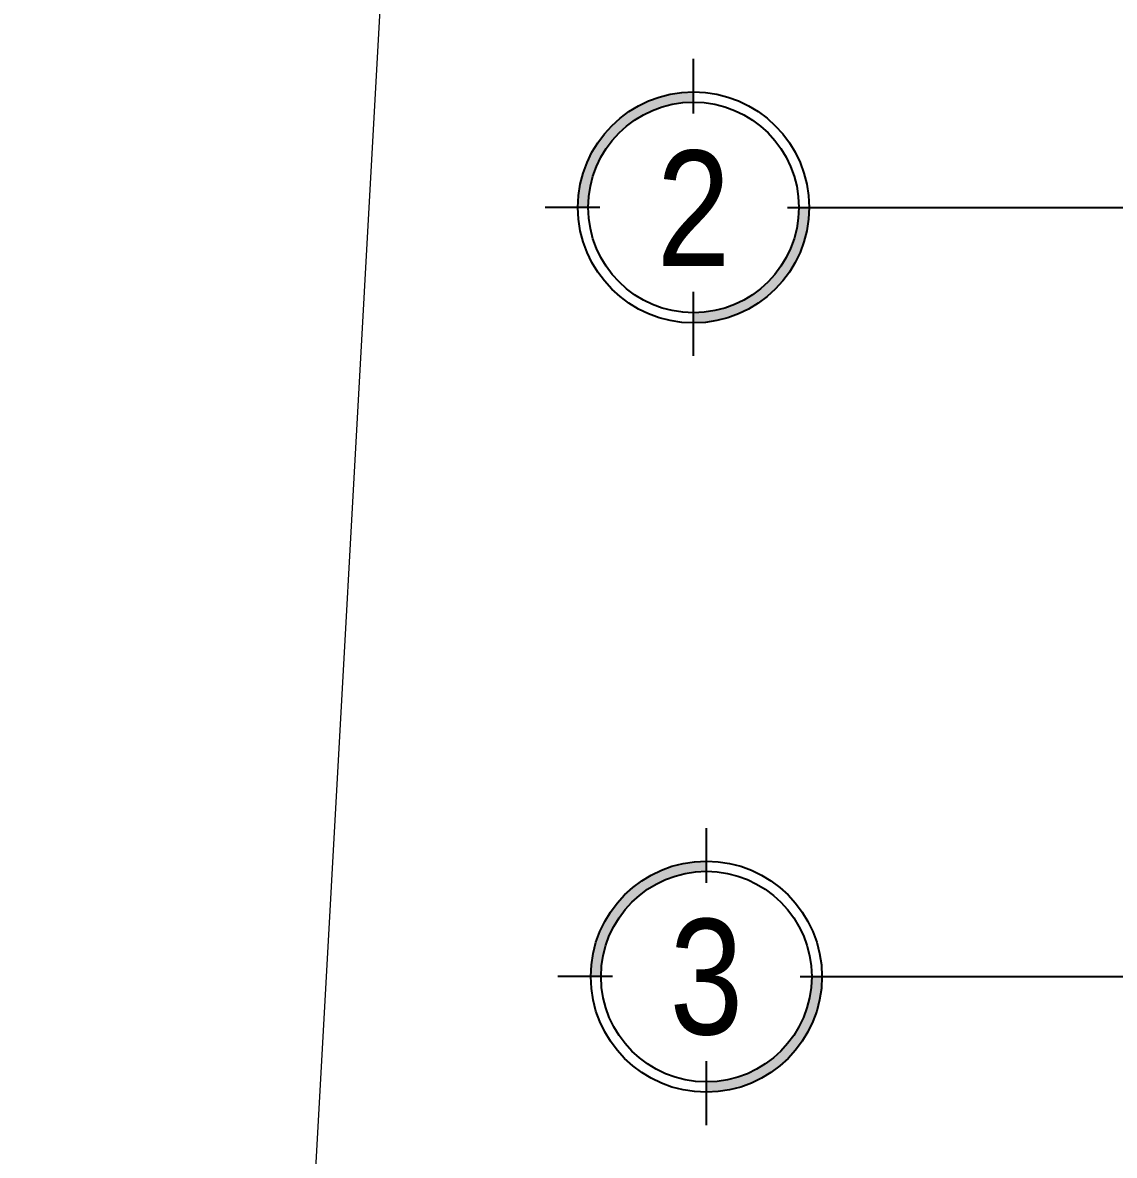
# Model space of a CAD drawing. Extents: x -28 to 149, y -33 to 76.
# Drawn here: x -8.627 to -4.369, y 29.578 to 33.996 of the extents above; entities that cross this region are included whole.
import ezdxf
from ezdxf.enums import TextEntityAlignment as Align

# ---------------------------------------------------------------- set-up
doc = ezdxf.new("R2010")
doc.units = 0
doc.linetypes.add('CENTER', pattern=[2, 1.25, -0.25, 0.25, -0.25])
for name, color, linetype in [('arq-aceras', 250, 'Continuous'), ('arq-ejes-circulo', 3, 'Continuous'), ('arq-ejes-principales', 1, 'CENTER'), ('arq-ejes-text', 2, 'Continuous')]:
    doc.layers.add(name, color=color, linetype=linetype)
doc.styles.add('dape 2', font='ARIALN.TTF', dxfattribs={"height": 2.5})

# ---------------------------------------------------------------- blocks, each defined once
blk = doc.blocks.new('*U156')
at = {"linetype": 'Continuous'}
h = blk.add_hatch(color=251, dxfattribs=at)
h.paths.add_polyline_path([(0.1643, 0.326), (0.1803, 0.326, -0.414214), (0, 0.1457), (0, 0.1617, 0.414214)])
h.paths.add_polyline_path([(-0.1643, 0.326), (-0.1803, 0.326, -0.414214), (0, 0.5063), (0, 0.4903, 0.414214)])
for p, q in [((0, 0.5577), (0, 0.4724)), ((0, 0.5432), (0, 0.4579)), ((-0.1464, 0.326), (-0.2317, 0.326)), ((0.1464, 0.326), (0.2317, 0.326)), ((0, 0.1796), (0, 0.0943))]:
    blk.add_line(p, q, dxfattribs=at)
at = {"linetype": 'CENTER', "ltscale": 0.7}
blk.add_line((0, 0.1457), (0, 0.1457), dxfattribs=at)
at = {"linetype": 'Continuous'}
for radius in [0.1803, 0.1643]:
    blk.add_circle((0, 0.326), radius, dxfattribs=at)

msp = doc.modelspace()

# ---------------------------------------------------------------- linework, layer by layer
at = {"layer": 'arq-aceras', "lineweight": 0, "flags": 128}
msp.add_lwpolyline([(-6.5726, 47.408), (-6.7213, 43.2975), (-7.6225, 27.0348), (-8.6267, -5.258), (-6.7295, -7.4387), (25.9393, -5.7721), (34.2322, -5.1841), (38.1082, -5.1802), (44.1971, -4.7943), (60.4624, -4.0193)], dxfattribs=at)
at = {"layer": 'arq-ejes-principales'}
for p, q in [((-5.4309, 33.275), (59.8797, 33.275)), ((-5.4309, 30.275), (59.9297, 30.275))]:
    msp.add_line(p, q, dxfattribs=at)

# ---------------------------------------------------------------- block references
at = {"layer": 'arq-ejes-circulo', "xscale": 2.5, "yscale": 2.5, "zscale": 2.5, "rotation": 180}
for p in [(-6.0101, 34.09), (-5.9601, 31.09)]:
    msp.add_blockref('*U156', p, dxfattribs=at)

# ---------------------------------------------------------------- texts
at = {"layer": 'arq-ejes-text', "style": 'dape 2'}
for s, p in [('2', (-6.0101, 33.275)), ('3', (-5.9601, 30.275))]:
    msp.add_text(s, height=0.45, dxfattribs=at).set_placement(p, align=Align.MIDDLE)

doc.saveas('drawing.dxf')
